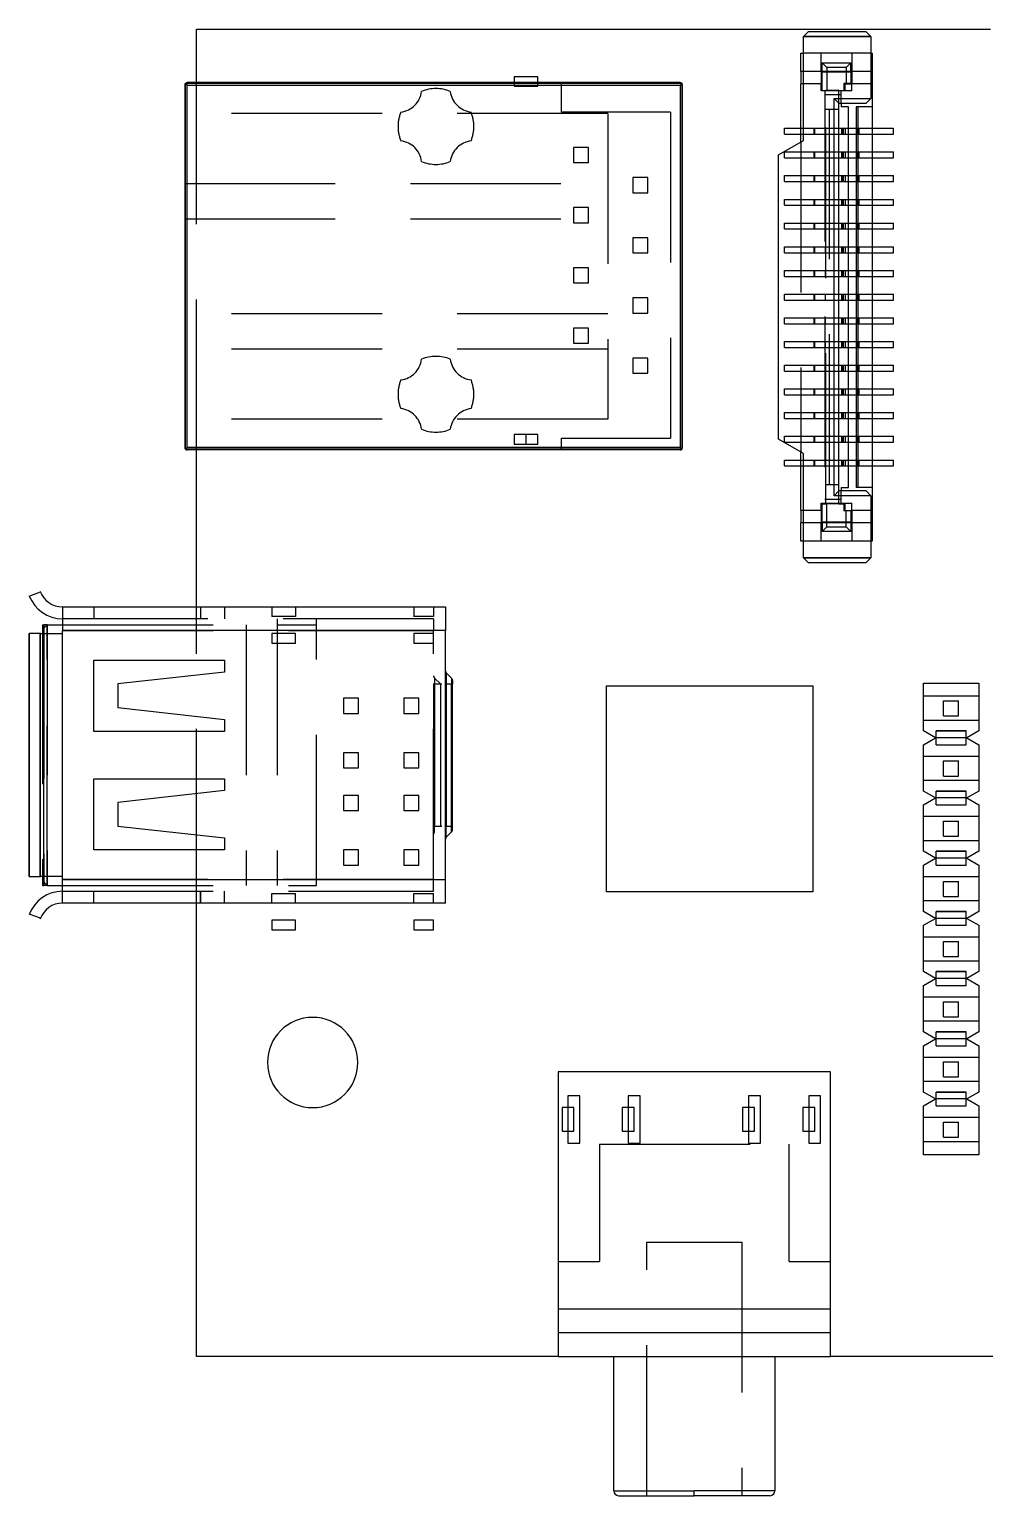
# Model space of a CAD drawing. Header units: millimetres. Extents: x -20.6 to 71.9, y -55 to 9.
# Drawn here: x -20.6 to 19.8, y -53.9 to 8 of the extents above; entities that cross this region are included whole.
import ezdxf

# ---------------------------------------------------------------- set-up
doc = ezdxf.new("R2010")
doc.units = ezdxf.units.MM
doc.linetypes.add('HIDDEN', pattern=[9.525, 6.35, -3.175])
doc.layers.get('0').update_dxf_attribs({"color": 253, "lineweight": 70, "true_color": 0x8faf8f})
doc.layers.add('Hidden', color=218, linetype='Continuous', lineweight=70, true_color=0x480548)

msp = doc.modelspace()

# ---------------------------------------------------------------- linework, layer by layer
at = {"color": 218, "lineweight": -3, "true_color": 0x480548}
for p, q in [((-13.5, 8), (20, 8)), ((-13.5, 5.75), (-13.5, 8)), ((12.1, 7.7), (12.3, 7.9)), ((12.1, 3.306), (12.1, 7.7)), ((14.95, 7.7), (12.1, 7.7)), ((14.75, 7.9), (12.3, 7.9)), ((14.75, 7.9), (14.95, 7.7)), ((14.95, 7.7), (14.95, 5.08)), ((12, 7), (12.1, 7)), ((12, 6.22), (12, 7)), ((14.95, 7), (15, 7)), ((15, 7), (15, 6.22)), ((12.1, 6.22), (12, 6.22)), ((12, 6.22), (12, 5.7)), ((15, 6.22), (14.95, 6.22)), ((15, 6.22), (15, 5.7)), ((-14, 5.65), (-14, -9.65)), ((-13.971, 5.721), (6.971, 5.721)), ((-13.971, 5.721), (-13.9, 5.65)), ((-13.971, -9.721), (-13.971, 5.721)), ((6.9, 5.75), (-13.9, 5.75)), ((-13.9, 5.65), (6.9, 5.65)), ((-13.9, -9.65), (-13.9, 5.65)), ((6.971, 5.721), (6.9, 5.65)), ((6.9, 5.65), (6.9, -9.65)), ((6.971, 5.721), (6.971, -9.721)), ((7, -9.65), (7, 5.65)), ((12.1, 5.7), (12, 5.7)), ((12, 3.248), (12, 5.7)), ((15, 5.7), (14.95, 5.7)), ((15, 5.7), (15, 4.73)), ((13.4, -11.68), (13.4, 5.08)), ((13.4, 5.08), (14.95, 5.08)), ((13.6, 4.88), (13.4, 5.08)), ((14.95, 5.08), (14.75, 4.88)), ((13.6, -11.48), (13.6, 4.88)), ((13.6, 4.88), (14.75, 4.88)), ((13.7, 4.88), (13.7, 4.73)), ((14, 4.73), (13.7, 4.73)), ((14, -11.33), (14, 4.73)), ((14.325, 4.73), (14.325, -11.33)), ((14.4, 4.73), (14.325, 4.73)), ((14.4, 4.73), (14.4, -11.33)), ((15, 4.73), (14.4, 4.73)), ((15, 4.73), (15, -11.33)), ((11.3, 3.825), (12, 3.825)), ((11.3, 3.575), (11.3, 3.825)), ((13.71, 3.825), (13.754, 3.825)), ((13.71, 3.825), (13.71, 3.575)), ((13.754, 3.825), (14, 3.825)), ((13.754, 3.575), (13.754, 3.825)), ((15, 3.825), (15.9, 3.825)), ((15.9, 3.575), (15.9, 3.825)), ((11.05, 2.7), (12.1, 3.306)), ((11.3, 3.575), (12, 3.575)), ((13.71, 3.575), (13.754, 3.575)), ((13.754, 3.575), (14, 3.575)), ((15, 3.575), (15.9, 3.575)), ((11.05, -9.3), (11.05, 2.7)), ((13.71, 2.825), (13.754, 2.825)), ((13.71, 2.825), (13.71, 2.575)), ((13.71, 2.575), (13.754, 2.575)), ((13.754, 2.825), (14, 2.825)), ((13.754, 2.575), (13.754, 2.825)), ((13.754, 2.575), (14, 2.575)), ((15, 2.825), (15.9, 2.825)), ((15, 2.575), (15.9, 2.575)), ((15.9, 2.575), (15.9, 2.825)), ((13.71, 1.825), (13.754, 1.825)), ((13.71, 1.825), (13.71, 1.575)), ((13.71, 1.575), (13.754, 1.575)), ((13.754, 1.825), (14, 1.825)), ((13.754, 1.575), (13.754, 1.825)), ((13.754, 1.575), (14, 1.575)), ((15, 1.825), (15.9, 1.825)), ((15, 1.575), (15.9, 1.575)), ((15.9, 1.575), (15.9, 1.825)), ((13.71, 0.825), (13.754, 0.825)), ((13.71, 0.825), (13.71, 0.575)), ((13.754, 0.825), (14, 0.825)), ((13.754, 0.575), (13.754, 0.825)), ((15, 0.825), (15.9, 0.825)), ((15.9, 0.575), (15.9, 0.825)), ((13.71, 0.575), (13.754, 0.575)), ((13.754, 0.575), (14, 0.575)), ((15, 0.575), (15.9, 0.575)), ((13.71, -0.175), (13.754, -0.175)), ((13.71, -0.175), (13.71, -0.425)), ((13.71, -0.425), (13.754, -0.425)), ((13.754, -0.175), (14, -0.175)), ((13.754, -0.425), (13.754, -0.175)), ((13.754, -0.425), (14, -0.425)), ((15, -0.175), (15.9, -0.175)), ((15, -0.425), (15.9, -0.425)), ((15.9, -0.425), (15.9, -0.175)), ((13.71, -1.175), (13.754, -1.175)), ((13.71, -1.175), (13.71, -1.425)), ((13.754, -1.175), (14, -1.175)), ((13.754, -1.425), (13.754, -1.175)), ((15, -1.175), (15.9, -1.175)), ((15.9, -1.425), (15.9, -1.175)), ((13.71, -1.425), (13.754, -1.425)), ((13.754, -1.425), (14, -1.425)), ((15, -1.425), (15.9, -1.425)), ((13.71, -2.175), (13.754, -2.175)), ((13.71, -2.175), (13.71, -2.425)), ((13.71, -2.425), (13.754, -2.425)), ((13.754, -2.175), (14, -2.175)), ((13.754, -2.425), (13.754, -2.175)), ((13.754, -2.425), (14, -2.425)), ((15, -2.175), (15.9, -2.175)), ((15, -2.425), (15.9, -2.425)), ((15.9, -2.425), (15.9, -2.175)), ((13.71, -3.175), (13.754, -3.175)), ((13.71, -3.175), (13.71, -3.425)), ((13.71, -3.425), (13.754, -3.425)), ((13.754, -3.175), (14, -3.175)), ((13.754, -3.425), (13.754, -3.175)), ((13.754, -3.425), (14, -3.425)), ((15, -3.175), (15.9, -3.175)), ((15, -3.425), (15.9, -3.425)), ((15.9, -3.425), (15.9, -3.175)), ((13.71, -4.175), (13.754, -4.175)), ((13.71, -4.175), (13.71, -4.425)), ((13.754, -4.175), (14, -4.175)), ((13.754, -4.425), (13.754, -4.175)), ((15, -4.175), (15.9, -4.175)), ((15.9, -4.425), (15.9, -4.175)), ((13.71, -4.425), (13.754, -4.425)), ((13.754, -4.425), (14, -4.425)), ((15, -4.425), (15.9, -4.425)), ((13.71, -5.175), (13.754, -5.175)), ((13.71, -5.175), (13.71, -5.425)), ((13.71, -5.425), (13.754, -5.425)), ((13.754, -5.175), (14, -5.175)), ((13.754, -5.425), (13.754, -5.175)), ((13.754, -5.425), (14, -5.425)), ((15, -5.175), (15.9, -5.175)), ((15, -5.425), (15.9, -5.425)), ((15.9, -5.425), (15.9, -5.175)), ((13.71, -6.175), (13.754, -6.175)), ((13.71, -6.175), (13.71, -6.425)), ((13.754, -6.175), (14, -6.175)), ((13.754, -6.425), (13.754, -6.175)), ((15, -6.175), (15.9, -6.175)), ((15.9, -6.425), (15.9, -6.175)), ((13.71, -6.425), (13.754, -6.425)), ((13.754, -6.425), (14, -6.425)), ((15, -6.425), (15.9, -6.425)), ((13.71, -7.175), (13.754, -7.175)), ((13.71, -7.175), (13.71, -7.425)), ((13.71, -7.425), (13.754, -7.425)), ((13.754, -7.175), (14, -7.175)), ((13.754, -7.425), (13.754, -7.175)), ((13.754, -7.425), (14, -7.425)), ((15, -7.175), (15.9, -7.175)), ((15, -7.425), (15.9, -7.425)), ((15.9, -7.425), (15.9, -7.175)), ((13.71, -8.175), (13.754, -8.175)), ((13.71, -8.175), (13.71, -8.425)), ((13.71, -8.425), (13.754, -8.425)), ((13.754, -8.175), (14, -8.175)), ((13.754, -8.425), (13.754, -8.175)), ((13.754, -8.425), (14, -8.425)), ((15, -8.175), (15.9, -8.175)), ((15, -8.425), (15.9, -8.425)), ((15.9, -8.425), (15.9, -8.175)), ((13.71, -9.175), (13.754, -9.175)), ((13.71, -9.175), (13.71, -9.425)), ((13.754, -9.175), (14, -9.175)), ((13.754, -9.425), (13.754, -9.175)), ((15, -9.175), (15.9, -9.175)), ((15.9, -9.425), (15.9, -9.175)), ((-13.9, -9.65), (-13.971, -9.721)), ((6.971, -9.721), (-13.971, -9.721)), ((6.9, -9.65), (-13.9, -9.65)), ((6.9, -9.75), (-13.9, -9.75)), ((-13.5, -16.375), (-13.5, -9.75)), ((6.9, -9.65), (6.971, -9.721)), ((12.1, -9.906), (11.05, -9.3)), ((12, -12.3), (12, -9.848)), ((13.71, -9.425), (13.754, -9.425)), ((13.754, -9.425), (14, -9.425)), ((15, -9.425), (15.9, -9.425)), ((11.3, -10.175), (12, -10.175)), ((11.3, -10.425), (11.3, -10.175)), ((11.3, -10.425), (12, -10.425)), ((12.1, -14.3), (12.1, -9.906)), ((13.71, -10.175), (13.754, -10.175)), ((13.71, -10.175), (13.71, -10.425)), ((13.71, -10.425), (13.754, -10.425)), ((13.754, -10.175), (14, -10.175)), ((13.754, -10.425), (13.754, -10.175)), ((13.754, -10.425), (14, -10.425)), ((15, -10.175), (15.9, -10.175)), ((15, -10.425), (15.9, -10.425)), ((15.9, -10.425), (15.9, -10.175)), ((13.6, -11.48), (13.4, -11.68)), ((14.95, -11.68), (13.4, -11.68)), ((14.75, -11.48), (13.6, -11.48)), ((13.7, -11.33), (14, -11.33)), ((13.7, -11.33), (13.7, -11.48)), ((14.4, -11.33), (14.325, -11.33)), ((15, -11.33), (14.4, -11.33)), ((14.75, -11.48), (14.95, -11.68)), ((14.95, -11.68), (14.95, -14.3)), ((15, -11.33), (15, -12.3)), ((12.1, -12.3), (12, -12.3)), ((12, -12.3), (12, -12.82)), ((15, -12.3), (14.95, -12.3)), ((15, -12.3), (15, -12.82)), ((12.1, -12.82), (12, -12.82)), ((12, -13.6), (12, -12.82)), ((15, -12.82), (14.95, -12.82)), ((15, -12.82), (15, -13.6)), ((12.1, -13.6), (12, -13.6)), ((15, -13.6), (14.95, -13.6)), ((12.1, -14.3), (14.95, -14.3)), ((12.3, -14.5), (12.1, -14.3)), ((12.3, -14.5), (14.75, -14.5)), ((14.95, -14.3), (14.75, -14.5)), ((-20.554, -15.915), (-20.084, -15.744)), ((-20.084, -15.744), (-20.094, -15.717)), ((-19.15, -16.375), (-3, -16.375)), ((-19.15, -16.375), (-19.15, -17.375)), ((-3, -16.375), (-3, -17.375)), ((-20.003, -17.125), (-19.944, -17.125)), ((-20.003, -17.125), (-20.003, -17.325)), ((-20.003, -17.325), (-19.803, -17.125)), ((-20.003, -17.325), (-20.003, -17.5)), ((-19.944, -17.125), (-19.944, -17.266)), ((-19.803, -17.125), (-19.944, -17.125)), ((-19.803, -17.125), (-19.15, -17.125)), ((-19.803, -17.5), (-19.803, -17.125)), ((-20.554, -27.75), (-20.554, -17.5)), ((-20.094, -17.5), (-20.554, -17.5)), ((-20.554, -17.5), (-20.554, -27.75)), ((-20.094, -17.5), (-19.152, -17.5)), ((-20.094, -27.75), (-20.094, -17.5)), ((-20.084, -27.75), (-20.084, -17.5)), ((-19.155, -27.75), (-19.155, -17.5)), ((-3, -17.375), (-19.15, -17.375)), ((-19.15, -17.5), (-19.15, -17.375)), ((-3, -27.875), (-3, -17.375)), ((-17.827, -18.625), (-12.327, -18.625)), ((-17.827, -21.625), (-17.827, -18.625)), ((-12.327, -19.125), (-16.827, -19.625)), ((-12.327, -18.625), (-12.327, -19.125)), ((-2.963, -19.161), (-2.963, -19.625)), ((-2.737, -19.388), (-2.963, -19.161)), ((-16.827, -19.625), (-16.827, -20.625)), ((-3, -19.625), (-2.99, -19.625)), ((-2.963, -19.625), (-2.99, -19.625)), ((-2.99, -25.625), (-2.99, -19.625)), ((-2.963, -25.625), (-2.963, -19.625)), ((-2.963, -19.625), (-2.737, -19.625)), ((-2.737, -19.388), (-2.737, -19.625)), ((-2.737, -19.625), (-2.737, -25.625)), ((-2.71, -19.625), (-2.737, -19.625)), ((-2.7, -19.625), (-2.71, -19.625)), ((-2.71, -25.625), (-2.71, -19.625)), ((-2.7, -19.477), (-2.7, -19.625)), ((-2.7, -25.625), (-2.7, -19.625)), ((3.8, -28.4), (3.8, -19.7)), ((3.8, -19.7), (12.5, -19.7)), ((12.5, -19.7), (12.5, -28.4)), ((17.163, -19.586), (19.5, -19.586)), ((17.163, -21.605), (17.163, -19.586)), ((19.5, -19.586), (19.5, -21.605)), ((18.014, -20.336), (18.649, -20.336)), ((18.014, -20.971), (18.014, -20.336)), ((18.649, -20.971), (18.649, -20.336)), ((-16.827, -20.625), (-12.327, -21.125)), ((18.014, -20.971), (18.649, -20.971)), ((-12.327, -21.625), (-17.827, -21.625)), ((-12.327, -21.125), (-12.327, -21.625)), ((17.671, -21.898), (17.163, -21.605)), ((17.697, -22.191), (17.697, -21.605)), ((17.697, -21.605), (18.967, -21.605)), ((18.967, -22.191), (18.967, -21.605)), ((19.5, -21.605), (18.992, -21.898)), ((17.163, -22.191), (17.671, -21.898)), ((17.163, -24.145), (17.163, -22.191)), ((18.967, -21.898), (17.697, -21.898)), ((17.697, -22.191), (18.967, -22.191)), ((18.992, -21.898), (19.5, -22.191)), ((19.5, -22.191), (19.5, -24.145)), ((18.014, -22.876), (18.649, -22.876)), ((18.014, -23.511), (18.014, -22.876)), ((18.649, -23.511), (18.649, -22.876)), ((18.014, -23.511), (18.649, -23.511)), ((-17.827, -26.625), (-17.827, -23.625)), ((-17.827, -23.625), (-12.327, -23.625)), ((-12.327, -24.125), (-16.827, -24.625)), ((-12.327, -23.625), (-12.327, -24.125)), ((-16.827, -24.625), (-16.827, -25.625)), ((17.671, -24.438), (17.163, -24.145)), ((17.163, -24.731), (17.671, -24.438)), ((17.163, -26.685), (17.163, -24.731)), ((17.697, -24.731), (17.697, -24.145)), ((17.697, -24.145), (18.967, -24.145)), ((18.967, -24.438), (17.697, -24.438)), ((17.697, -24.731), (18.967, -24.731)), ((18.967, -24.731), (18.967, -24.145)), ((19.5, -24.145), (18.992, -24.438)), ((18.992, -24.438), (19.5, -24.731)), ((19.5, -24.731), (19.5, -26.685)), ((-16.827, -25.625), (-12.327, -26.125)), ((-3, -25.625), (-2.99, -25.625)), ((-2.99, -25.625), (-2.963, -25.625)), ((-2.963, -25.625), (-2.737, -25.625)), ((-2.963, -26.088), (-2.963, -25.625)), ((-2.963, -26.088), (-2.737, -25.861)), ((-2.737, -25.861), (-2.737, -25.625)), ((-2.737, -25.625), (-2.71, -25.625)), ((-2.7, -25.625), (-2.71, -25.625)), ((-2.7, -25.773), (-2.7, -25.625)), ((18.014, -25.416), (18.649, -25.416)), ((18.014, -26.051), (18.014, -25.416)), ((18.649, -26.051), (18.649, -25.416)), ((-12.327, -26.125), (-12.327, -26.625)), ((18.014, -26.051), (18.649, -26.051)), ((-12.327, -26.625), (-17.827, -26.625)), ((17.671, -26.978), (17.163, -26.685)), ((17.163, -27.271), (17.671, -26.978)), ((17.697, -27.271), (17.697, -26.685)), ((17.697, -26.685), (18.967, -26.685)), ((18.967, -26.978), (17.697, -26.978)), ((18.967, -27.271), (18.967, -26.685)), ((19.5, -26.685), (18.992, -26.978)), ((18.992, -26.978), (19.5, -27.271)), ((-20.554, -27.75), (-20.084, -27.75)), ((-19.152, -27.75), (-20.094, -27.75)), ((-20.003, -27.75), (-20.003, -27.925)), ((-19.803, -28.125), (-19.803, -27.75)), ((-19.15, -27.875), (-19.15, -27.75)), ((17.163, -29.225), (17.163, -27.271)), ((17.697, -27.271), (18.967, -27.271)), ((19.5, -27.271), (19.5, -29.225)), ((-20.003, -27.925), (-20.003, -28.125)), ((-19.803, -28.125), (-20.003, -27.925)), ((-20.003, -28.125), (-19.944, -28.125)), ((-19.944, -27.983), (-19.944, -28.125)), ((-19.803, -28.125), (-19.944, -28.125)), ((-19.803, -28.125), (-19.15, -28.125)), ((-19.15, -28.875), (-19.15, -27.875)), ((-19.15, -27.875), (-3, -27.875)), ((-3, -28.875), (-3, -27.875)), ((12.5, -28.4), (3.8, -28.4)), ((18.014, -28.591), (18.014, -27.956)), ((18.014, -27.956), (18.649, -27.956)), ((18.649, -28.591), (18.649, -27.956)), ((-3, -28.875), (-19.15, -28.875)), ((-13.5, -48), (-13.5, -28.875)), ((18.014, -28.591), (18.649, -28.591)), ((-20.084, -29.505), (-20.554, -29.334)), ((-20.094, -29.533), (-20.084, -29.505)), ((17.671, -29.518), (17.163, -29.225)), ((17.163, -29.811), (17.671, -29.518)), ((17.697, -29.811), (17.697, -29.225)), ((17.697, -29.225), (18.967, -29.225)), ((18.967, -29.518), (17.697, -29.518)), ((18.967, -29.811), (18.967, -29.225)), ((19.5, -29.225), (18.992, -29.518)), ((18.992, -29.518), (19.5, -29.811)), ((17.163, -31.765), (17.163, -29.811)), ((17.697, -29.811), (18.967, -29.811)), ((19.5, -29.811), (19.5, -31.765)), ((18.014, -31.131), (18.014, -30.496)), ((18.014, -30.496), (18.649, -30.496)), ((18.649, -31.131), (18.649, -30.496)), ((18.014, -31.131), (18.649, -31.131)), ((17.671, -32.058), (17.163, -31.765)), ((17.163, -32.351), (17.671, -32.058)), ((17.697, -32.351), (17.697, -31.765)), ((17.697, -31.765), (18.967, -31.765)), ((18.967, -32.058), (17.697, -32.058)), ((18.967, -32.351), (18.967, -31.765)), ((19.5, -31.765), (18.992, -32.058)), ((18.992, -32.058), (19.5, -32.351)), ((17.163, -34.305), (17.163, -32.351)), ((17.697, -32.351), (18.967, -32.351)), ((19.5, -32.351), (19.5, -34.305)), ((18.014, -33.671), (18.014, -33.036)), ((18.014, -33.036), (18.649, -33.036)), ((18.649, -33.671), (18.649, -33.036)), ((18.014, -33.671), (18.649, -33.671)), ((17.671, -34.598), (17.163, -34.305)), ((17.163, -34.891), (17.671, -34.598)), ((17.697, -34.891), (17.697, -34.305)), ((17.697, -34.305), (18.967, -34.305)), ((18.967, -34.598), (17.697, -34.598)), ((18.967, -34.891), (18.967, -34.305)), ((19.5, -34.305), (18.992, -34.598)), ((18.992, -34.598), (19.5, -34.891)), ((17.163, -36.845), (17.163, -34.891)), ((17.697, -34.891), (18.967, -34.891)), ((19.5, -34.891), (19.5, -36.845)), ((18.014, -36.211), (18.014, -35.576)), ((18.014, -35.576), (18.649, -35.576)), ((18.649, -36.211), (18.649, -35.576)), ((13.25, -36), (1.75, -36)), ((1.75, -36), (1.75, -46)), ((13.25, -46), (13.25, -36)), ((18.014, -36.211), (18.649, -36.211)), ((17.671, -37.138), (17.163, -36.845)), ((17.697, -37.431), (17.697, -36.845)), ((17.697, -36.845), (18.967, -36.845)), ((18.967, -37.431), (18.967, -36.845)), ((19.5, -36.845), (18.992, -37.138)), ((17.163, -37.431), (17.671, -37.138)), ((17.163, -39.5), (17.163, -37.431)), ((18.967, -37.138), (17.697, -37.138)), ((17.697, -37.431), (18.967, -37.431)), ((18.992, -37.138), (19.5, -37.431)), ((19.5, -37.431), (19.5, -39.5)), ((18.014, -38.751), (18.014, -38.116)), ((18.014, -38.116), (18.649, -38.116)), ((18.649, -38.751), (18.649, -38.116)), ((18.014, -38.751), (18.649, -38.751)), ((19.5, -39.5), (17.163, -39.5)), ((1.75, -46), (1.75, -47)), ((1.75, -46), (13.25, -46)), ((13.25, -47), (13.25, -46)), ((1.75, -47), (13.25, -47)), ((1.75, -47), (1.75, -48)), ((13.25, -48), (13.25, -47)), ((1.75, -48), (-13.5, -48)), ((1.75, -48), (7.5, -48)), ((4.1, -53.67), (4.1, -48)), ((7.5, -48), (13.25, -48)), ((10.9, -48), (10.9, -53.67)), ((22, -48), (13.25, -48)), ((4.1, -53.67), (7.5, -53.67)), ((10.9, -53.67), (7.5, -53.67)), ((7.5, -53.88), (7.5, -53.67)), ((4.31, -53.88), (7.5, -53.88)), ((10.69, -53.88), (7.5, -53.88))]:
    msp.add_line(p, q, dxfattribs=at)
for centre, radius, start, end in [((-13.9, 5.65), 0.1, 135, 180), ((-13.9, 5.65), 0.1, 90, 135), ((6.9, 5.65), 0.1, 45, 90), ((6.9, 5.65), 0.1, 0, 45), ((-13.9, -9.65), 0.1, 180, 225), ((-13.9, -9.65), 0.1, 225, 270), ((6.9, -9.65), 0.1, 270, 315), ((6.9, -9.65), 0.1, 315, 0), ((-19.155, -15.375), 1.5, 201.12338, 270.0877), ((-19.155, -15.375), 1, 200, 270.13155), ((-2.875, -19.073), 0.125, 180.89965, 224.09987), ((-2.825, -19.477), 0.125, 0.90024, 44.10025), ((-2.825, -25.773), 0.125, 315.90024, 359.09959), ((-2.875, -26.177), 0.125, 135.90025, 179.09966), ((-2.875, -26.177), 0.125, 179.09027, 179.09966), ((-19.155, -29.875), 1.5, 89.9123, 158.87662), ((-19.155, -29.875), 1, 89.86845, 160), ((-8.6, -35.6), 1.905, 0, 180), ((-8.6, -35.6), 1.905, 180, 0), ((4.31, -53.67), 0.21, 181.80041, 268.19999), ((10.69, -53.67), 0.21, 271.80004, 358.19959)]:
    msp.add_arc(centre, radius, start, end, dxfattribs=at)
at = {"layer": 'Hidden', "linetype": 'HIDDEN', "lineweight": -3}
for p, q in [((12.1, 7.7), (14.95, 7.7)), ((14.95, 7), (12.1, 7)), ((12.85, 6.22), (12.85, 7)), ((14.15, 7), (14.15, 6.22)), ((14.95, 6.22), (12.1, 6.22)), ((12.85, 6.22), (12.85, 5.7)), ((12.89, 6.59), (13.09, 6.39)), ((12.89, 6.2), (12.89, 6.59)), ((12.89, 6.59), (14.11, 6.59)), ((12.89, 6.2), (14.11, 6.2)), ((12.89, 5.42), (12.89, 6.2)), ((13.09, 6.39), (13.09, 5.42)), ((13.91, 6.39), (13.09, 6.39)), ((14.11, 6.59), (13.91, 6.39)), ((13.91, 6.39), (13.91, 5.72)), ((14.11, 6.2), (14.11, 6.59)), ((14.11, 6.2), (14.11, 5.72)), ((14.15, 6.22), (14.15, 5.7)), ((-13.5, -9.75), (-13.5, 5.75)), ((0.9, 6), (-0.1, 6)), ((-0.1, 6), (-0.1, 5.6)), ((-0.1, 5.6), (0.9, 5.6)), ((0.9, 5.6), (0.9, 6)), ((1.9, 4.51), (1.9, 5.75)), ((12.85, 5.7), (12.1, 5.7)), ((12.85, 5.4), (12.85, 5.7)), ((13.81, 5.72), (13.81, 5.42)), ((14.11, 5.72), (13.81, 5.72)), ((13.85, 5.7), (14.15, 5.7)), ((13.85, 5.7), (13.85, 5.4)), ((14.95, 5.7), (14.15, 5.7)), ((14.15, 5.4), (14.15, 5.7)), ((13, 5.4), (12.85, 5.4)), ((12.89, 5.42), (13.05, 5.42)), ((13, 5.4), (13, -12)), ((13.7, 5.4), (13, 5.4)), ((13.7, 5.23), (13, 5.23)), ((13.05, -12.02), (13.05, 5.42)), ((13.6, 5.42), (13.05, 5.42)), ((13.6, 4.88), (13.6, 5.42)), ((13.6, 5.42), (13.81, 5.42)), ((14.15, 5.4), (13.7, 5.4)), ((13.7, 4.88), (13.7, 5.4)), ((3.85, 4.45), (-14, 4.45)), ((6.5, 4.51), (1.9, 4.51)), ((3.85, 4.45), (3.85, -8.45)), ((6.5, 4.51), (6.5, -9.25)), ((13.6, 4.62), (13.05, 4.62)), ((13.2, -11.22), (13.2, 4.62)), ((12, 3.825), (13, 3.825)), ((12.55, 3.575), (12.55, 3.825)), ((12.582, 3.575), (12.582, 3.825)), ((13, 3.825), (13.03, 3.825)), ((13.03, 3.825), (13.71, 3.825)), ((13.03, 3.575), (13.03, 3.825)), ((13.79, 3.575), (13.79, 3.825)), ((13.884, 3.575), (13.884, 3.825)), ((14, 3.825), (15, 3.825)), ((14.392, 3.575), (14.392, 3.825)), ((14.45, 3.575), (14.45, 3.825)), ((12, 3.575), (13, 3.575)), ((12, 3.248), (12, -9.848)), ((13, 3.575), (13.03, 3.575)), ((13.03, 3.575), (13.71, 3.575)), ((14, 3.575), (15, 3.575)), ((2.4, 3.015), (2.4, 2.375)), ((3.04, 3.015), (2.4, 3.015)), ((3.04, 2.375), (3.04, 3.015)), ((11.3, 2.825), (12, 2.825)), ((11.3, 2.575), (11.3, 2.825)), ((11.3, 2.575), (12, 2.575)), ((12, 2.825), (13, 2.825)), ((12, 2.575), (13, 2.575)), ((12.55, 2.575), (12.55, 2.825)), ((12.582, 2.575), (12.582, 2.825)), ((13, 2.825), (13.03, 2.825)), ((13, 2.575), (13.03, 2.575)), ((13.03, 2.825), (13.71, 2.825)), ((13.03, 2.575), (13.03, 2.825)), ((13.03, 2.575), (13.71, 2.575)), ((13.79, 2.575), (13.79, 2.825)), ((13.884, 2.575), (13.884, 2.825)), ((14, 2.825), (15, 2.825)), ((14, 2.575), (15, 2.575)), ((14.392, 2.575), (14.392, 2.825)), ((14.45, 2.575), (14.45, 2.825)), ((2.4, 2.375), (3.04, 2.375)), ((-14, 1.5), (3.85, 1.5)), ((4.9, 1.745), (4.9, 1.105)), ((5.54, 1.745), (4.9, 1.745)), ((5.54, 1.105), (5.54, 1.745)), ((11.3, 1.825), (12, 1.825)), ((11.3, 1.575), (11.3, 1.825)), ((11.3, 1.575), (12, 1.575)), ((12, 1.825), (13, 1.825)), ((12, 1.575), (13, 1.575)), ((12.55, 1.575), (12.55, 1.825)), ((12.582, 1.575), (12.582, 1.825)), ((13, 1.825), (13.03, 1.825)), ((13, 1.575), (13.03, 1.575)), ((13.03, 1.825), (13.71, 1.825)), ((13.03, 1.575), (13.03, 1.825)), ((13.03, 1.575), (13.71, 1.575)), ((13.79, 1.575), (13.79, 1.825)), ((13.884, 1.575), (13.884, 1.825)), ((14, 1.825), (15, 1.825)), ((14, 1.575), (15, 1.575)), ((14.392, 1.575), (14.392, 1.825)), ((14.45, 1.575), (14.45, 1.825)), ((4.9, 1.105), (5.54, 1.105)), ((11.3, 0.825), (12, 0.825)), ((11.3, 0.575), (11.3, 0.825)), ((12, 0.825), (13, 0.825)), ((12.55, 0.575), (12.55, 0.825)), ((12.582, 0.575), (12.582, 0.825)), ((13, 0.825), (13.03, 0.825)), ((13.03, 0.825), (13.71, 0.825)), ((13.03, 0.575), (13.03, 0.825)), ((13.79, 0.575), (13.79, 0.825)), ((13.884, 0.575), (13.884, 0.825)), ((14, 0.825), (15, 0.825)), ((14.392, 0.575), (14.392, 0.825)), ((14.45, 0.575), (14.45, 0.825)), ((-14, 0), (3.85, 0)), ((3.04, 0.475), (2.4, 0.475)), ((2.4, 0.475), (2.4, -0.165)), ((3.04, -0.165), (3.04, 0.475)), ((11.3, 0.575), (12, 0.575)), ((12, 0.575), (13, 0.575)), ((13, 0.575), (13.03, 0.575)), ((13.03, 0.575), (13.71, 0.575)), ((14, 0.575), (15, 0.575)), ((2.4, -0.165), (3.04, -0.165)), ((11.3, -0.175), (12, -0.175)), ((11.3, -0.425), (11.3, -0.175)), ((11.3, -0.425), (12, -0.425)), ((12, -0.175), (13, -0.175)), ((12, -0.425), (13, -0.425)), ((12.55, -0.425), (12.55, -0.175)), ((12.582, -0.425), (12.582, -0.175)), ((13, -0.175), (13.03, -0.175)), ((13, -0.425), (13.03, -0.425)), ((13.03, -0.175), (13.71, -0.175)), ((13.03, -0.425), (13.03, -0.175)), ((13.03, -0.425), (13.71, -0.425)), ((13.79, -0.425), (13.79, -0.175)), ((13.884, -0.425), (13.884, -0.175)), ((14, -0.175), (15, -0.175)), ((14, -0.425), (15, -0.425)), ((14.392, -0.425), (14.392, -0.175)), ((14.45, -0.425), (14.45, -0.175)), ((4.9, -0.795), (4.9, -1.435)), ((5.54, -0.795), (4.9, -0.795)), ((5.54, -1.435), (5.54, -0.795)), ((11.3, -1.175), (12, -1.175)), ((11.3, -1.425), (11.3, -1.175)), ((12, -1.175), (13, -1.175)), ((12.55, -1.425), (12.55, -1.175)), ((12.582, -1.425), (12.582, -1.175)), ((13, -1.175), (13.03, -1.175)), ((13.03, -1.175), (13.71, -1.175)), ((13.03, -1.425), (13.03, -1.175)), ((13.79, -1.425), (13.79, -1.175)), ((13.884, -1.425), (13.884, -1.175)), ((14, -1.175), (15, -1.175)), ((14.392, -1.425), (14.392, -1.175)), ((14.45, -1.425), (14.45, -1.175)), ((4.9, -1.435), (5.54, -1.435)), ((11.3, -1.425), (12, -1.425)), ((12, -1.425), (13, -1.425)), ((13, -1.425), (13.03, -1.425)), ((13.03, -1.425), (13.71, -1.425)), ((14, -1.425), (15, -1.425)), ((3.04, -2.065), (2.4, -2.065)), ((2.4, -2.065), (2.4, -2.705)), ((3.04, -2.705), (3.04, -2.065)), ((11.3, -2.175), (12, -2.175)), ((11.3, -2.425), (11.3, -2.175)), ((11.3, -2.425), (12, -2.425)), ((12, -2.175), (13, -2.175)), ((12, -2.425), (13, -2.425)), ((12.55, -2.425), (12.55, -2.175)), ((12.582, -2.425), (12.582, -2.175)), ((13, -2.175), (13.03, -2.175)), ((13, -2.425), (13.03, -2.425)), ((13.03, -2.175), (13.71, -2.175)), ((13.03, -2.425), (13.03, -2.175)), ((13.03, -2.425), (13.71, -2.425)), ((13.79, -2.425), (13.79, -2.175)), ((13.884, -2.425), (13.884, -2.175)), ((14, -2.175), (15, -2.175)), ((14, -2.425), (15, -2.425)), ((14.392, -2.425), (14.392, -2.175)), ((14.45, -2.425), (14.45, -2.175)), ((2.4, -2.705), (3.04, -2.705)), ((4.9, -3.335), (4.9, -3.975)), ((5.54, -3.335), (4.9, -3.335)), ((5.54, -3.975), (5.54, -3.335)), ((11.3, -3.175), (12, -3.175)), ((11.3, -3.425), (11.3, -3.175)), ((11.3, -3.425), (12, -3.425)), ((12, -3.175), (13, -3.175)), ((12, -3.425), (13, -3.425)), ((12.55, -3.425), (12.55, -3.175)), ((12.582, -3.425), (12.582, -3.175)), ((13, -3.175), (13.03, -3.175)), ((13, -3.425), (13.03, -3.425)), ((13.03, -3.175), (13.71, -3.175)), ((13.03, -3.425), (13.03, -3.175)), ((13.03, -3.425), (13.71, -3.425)), ((13.79, -3.425), (13.79, -3.175)), ((13.884, -3.425), (13.884, -3.175)), ((14, -3.175), (15, -3.175)), ((14, -3.425), (15, -3.425)), ((14.392, -3.425), (14.392, -3.175)), ((14.45, -3.425), (14.45, -3.175)), ((3.85, -4), (-14, -4)), ((4.9, -3.975), (5.54, -3.975)), ((11.3, -4.175), (12, -4.175)), ((11.3, -4.425), (11.3, -4.175)), ((12, -4.175), (13, -4.175)), ((12.55, -4.425), (12.55, -4.175)), ((12.582, -4.425), (12.582, -4.175)), ((13, -4.175), (13.03, -4.175)), ((13.03, -4.175), (13.71, -4.175)), ((13.03, -4.425), (13.03, -4.175)), ((13.79, -4.425), (13.79, -4.175)), ((13.884, -4.425), (13.884, -4.175)), ((14, -4.175), (15, -4.175)), ((14.392, -4.425), (14.392, -4.175)), ((14.45, -4.425), (14.45, -4.175)), ((2.4, -4.605), (2.4, -5.245)), ((3.04, -4.605), (2.4, -4.605)), ((3.04, -5.245), (3.04, -4.605)), ((11.3, -4.425), (12, -4.425)), ((12, -4.425), (13, -4.425)), ((13, -4.425), (13.03, -4.425)), ((13.03, -4.425), (13.71, -4.425)), ((14, -4.425), (15, -4.425)), ((3.85, -5.5), (-14, -5.5)), ((2.4, -5.245), (3.04, -5.245)), ((11.3, -5.175), (12, -5.175)), ((11.3, -5.425), (11.3, -5.175)), ((11.3, -5.425), (12, -5.425)), ((12, -5.175), (13, -5.175)), ((12, -5.425), (13, -5.425)), ((12.55, -5.425), (12.55, -5.175)), ((12.582, -5.425), (12.582, -5.175)), ((13, -5.175), (13.03, -5.175)), ((13, -5.425), (13.03, -5.425)), ((13.03, -5.175), (13.71, -5.175)), ((13.03, -5.425), (13.03, -5.175)), ((13.03, -5.425), (13.71, -5.425)), ((13.79, -5.425), (13.79, -5.175)), ((13.884, -5.425), (13.884, -5.175)), ((14, -5.175), (15, -5.175)), ((14, -5.425), (15, -5.425)), ((14.392, -5.425), (14.392, -5.175)), ((14.45, -5.425), (14.45, -5.175)), ((4.9, -5.875), (4.9, -6.515)), ((5.54, -5.875), (4.9, -5.875)), ((5.54, -6.515), (5.54, -5.875)), ((11.3, -6.175), (12, -6.175)), ((11.3, -6.425), (11.3, -6.175)), ((12, -6.175), (13, -6.175)), ((12.55, -6.425), (12.55, -6.175)), ((12.582, -6.425), (12.582, -6.175)), ((13, -6.175), (13.03, -6.175)), ((13.03, -6.175), (13.71, -6.175)), ((13.03, -6.425), (13.03, -6.175)), ((13.79, -6.425), (13.79, -6.175)), ((13.884, -6.425), (13.884, -6.175)), ((14, -6.175), (15, -6.175)), ((14.392, -6.425), (14.392, -6.175)), ((14.45, -6.425), (14.45, -6.175)), ((4.9, -6.515), (5.54, -6.515)), ((11.3, -6.425), (12, -6.425)), ((12, -6.425), (13, -6.425)), ((13, -6.425), (13.03, -6.425)), ((13.03, -6.425), (13.71, -6.425)), ((14, -6.425), (15, -6.425)), ((11.3, -7.175), (12, -7.175)), ((11.3, -7.425), (11.3, -7.175)), ((11.3, -7.425), (12, -7.425)), ((12, -7.175), (13, -7.175)), ((12, -7.425), (13, -7.425)), ((12.55, -7.425), (12.55, -7.175)), ((12.582, -7.425), (12.582, -7.175)), ((13, -7.175), (13.03, -7.175)), ((13, -7.425), (13.03, -7.425)), ((13.03, -7.175), (13.71, -7.175)), ((13.03, -7.425), (13.03, -7.175)), ((13.03, -7.425), (13.71, -7.425)), ((13.79, -7.425), (13.79, -7.175)), ((13.884, -7.425), (13.884, -7.175)), ((14, -7.175), (15, -7.175)), ((14, -7.425), (15, -7.425)), ((14.392, -7.425), (14.392, -7.175)), ((14.45, -7.425), (14.45, -7.175)), ((3.85, -8.45), (-14, -8.45)), ((11.3, -8.175), (12, -8.175)), ((11.3, -8.425), (11.3, -8.175)), ((11.3, -8.425), (12, -8.425)), ((12, -8.175), (13, -8.175)), ((12, -8.425), (13, -8.425)), ((12.55, -8.425), (12.55, -8.175)), ((12.582, -8.425), (12.582, -8.175)), ((13, -8.175), (13.03, -8.175)), ((13, -8.425), (13.03, -8.425)), ((13.03, -8.175), (13.71, -8.175)), ((13.03, -8.425), (13.03, -8.175)), ((13.03, -8.425), (13.71, -8.425)), ((13.79, -8.425), (13.79, -8.175)), ((13.884, -8.425), (13.884, -8.175)), ((14, -8.175), (15, -8.175)), ((14, -8.425), (15, -8.425)), ((14.392, -8.425), (14.392, -8.175)), ((14.45, -8.425), (14.45, -8.175)), ((0.9, -9.1), (-0.1, -9.1)), ((-0.1, -9.1), (-0.1, -9.5)), ((0.4, -9.5), (0.4, -9.1)), ((0.9, -9.5), (0.9, -9.1)), ((1.9, -9.75), (1.9, -9.25)), ((1.9, -9.25), (6.5, -9.25)), ((11.3, -9.175), (12, -9.175)), ((11.3, -9.425), (11.3, -9.175)), ((12, -9.175), (13, -9.175)), ((12.55, -9.425), (12.55, -9.175)), ((12.582, -9.425), (12.582, -9.175)), ((13, -9.175), (13.03, -9.175)), ((13.03, -9.175), (13.71, -9.175)), ((13.03, -9.425), (13.03, -9.175)), ((13.79, -9.425), (13.79, -9.175)), ((13.884, -9.425), (13.884, -9.175)), ((14, -9.175), (15, -9.175)), ((14.392, -9.425), (14.392, -9.175)), ((14.45, -9.425), (14.45, -9.175)), ((-0.1, -9.5), (0.9, -9.5)), ((11.3, -9.425), (12, -9.425)), ((12, -9.425), (13, -9.425)), ((13, -9.425), (13.03, -9.425)), ((13.03, -9.425), (13.71, -9.425)), ((14, -9.425), (15, -9.425)), ((12, -10.175), (13, -10.175)), ((12, -10.425), (13, -10.425)), ((12.55, -10.425), (12.55, -10.175)), ((12.582, -10.425), (12.582, -10.175)), ((13, -10.175), (13.03, -10.175)), ((13, -10.425), (13.03, -10.425)), ((13.03, -10.175), (13.71, -10.175)), ((13.03, -10.425), (13.03, -10.175)), ((13.03, -10.425), (13.71, -10.425)), ((13.79, -10.425), (13.79, -10.175)), ((13.884, -10.425), (13.884, -10.175)), ((14, -10.175), (15, -10.175)), ((14, -10.425), (15, -10.425)), ((14.392, -10.425), (14.392, -10.175)), ((14.45, -10.425), (14.45, -10.175)), ((13.6, -11.22), (13.05, -11.22)), ((13.6, -12.02), (13.6, -11.48)), ((13.7, -12), (13.7, -11.48)), ((12.85, -12.3), (12.1, -12.3)), ((12.85, -12.3), (12.85, -12)), ((12.85, -12), (13, -12)), ((12.85, -12.3), (12.85, -12.82)), ((12.89, -12.02), (13.05, -12.02)), ((12.89, -12.8), (12.89, -12.02)), ((13, -11.83), (13.7, -11.83)), ((13, -12), (13.7, -12)), ((13.6, -12.02), (13.05, -12.02)), ((13.09, -12.99), (13.09, -12.02)), ((13.6, -12.02), (13.81, -12.02)), ((13.7, -12), (14.15, -12)), ((13.81, -12.02), (13.81, -12.32)), ((14.11, -12.32), (13.81, -12.32)), ((13.85, -12), (13.85, -12.3)), ((13.85, -12.3), (14.15, -12.3)), ((13.91, -12.99), (13.91, -12.32)), ((14.11, -12.32), (14.11, -12.8)), ((14.15, -12.3), (14.15, -12)), ((14.95, -12.3), (14.15, -12.3)), ((14.15, -12.3), (14.15, -12.82)), ((14.95, -12.82), (12.1, -12.82)), ((12.85, -13.6), (12.85, -12.82)), ((14.11, -12.8), (12.89, -12.8)), ((12.89, -12.8), (12.89, -13.19)), ((12.89, -13.19), (13.09, -12.99)), ((13.09, -12.99), (13.91, -12.99)), ((14.11, -13.19), (13.91, -12.99)), ((14.11, -12.8), (14.11, -13.19)), ((14.15, -12.82), (14.15, -13.6)), ((14.95, -13.6), (12.1, -13.6)), ((14.11, -13.19), (12.89, -13.19)), ((14.95, -14.3), (12.1, -14.3)), ((-17.827, -16.375), (-17.827, -16.875)), ((-13.5, -17.375), (-13.5, -16.375)), ((-13.33, -16.375), (-13.33, -16.875)), ((-13.33, -16.375), (-13.327, -16.375)), ((-13.33, -16.375), (-13.327, -16.375)), ((-13.33, -16.375), (-13.33, -16.875)), ((-13.327, -16.375), (-13.327, -16.875)), ((-13.327, -16.375), (-13.327, -16.875)), ((-12.327, -16.375), (-12.327, -16.875)), ((-10.327, -16.375), (-10.327, -16.775)), ((-9.327, -16.375), (-9.327, -16.775)), ((-4.327, -16.375), (-4.327, -16.775)), ((-3.5, -16.375), (-3.5, -16.775)), ((-19.944, -28.125), (-19.944, -17.125)), ((-19.944, -17.266), (-19.944, -27.983)), ((-19.803, -17.125), (-19.803, -28.125)), ((-19.803, -28.125), (-19.803, -17.125)), ((-19.803, -17.125), (-19.803, -28.125)), ((-19.803, -17.125), (-19.803, -28.125)), ((-19.803, -28.125), (-19.803, -17.125)), ((-3.5, -16.875), (-19.15, -16.875)), ((-19.15, -17.125), (-10.103, -17.125)), ((-13.327, -16.875), (-13.33, -16.875)), ((-13.327, -16.875), (-13.33, -16.875)), ((-11.403, -17.125), (-11.403, -28.125)), ((-9.327, -16.775), (-10.327, -16.775)), ((-10.103, -16.875), (-10.103, -17.125)), ((-10.103, -17.125), (-10.103, -28.125)), ((-10.103, -17.125), (-8.433, -17.125)), ((-8.433, -28.125), (-8.433, -16.875)), ((-3.5, -16.775), (-4.327, -16.775)), ((-3.5, -16.875), (-3.5, -17.375)), ((-20.094, -27.75), (-20.094, -17.5)), ((-20.084, -17.5), (-20.094, -17.5)), ((-20.084, -27.75), (-20.084, -17.5)), ((-20.003, -17.5), (-20.003, -27.75)), ((-19.803, -27.75), (-19.803, -17.5)), ((-19.155, -27.75), (-19.155, -17.5)), ((-19.155, -27.75), (-19.155, -17.5)), ((-19.155, -27.75), (-19.155, -17.5)), ((-13.5, -17.375), (-19.15, -17.375)), ((-11.403, -17.375), (-19.15, -17.375)), ((-19.15, -17.375), (-3.5, -17.375)), ((-3, -17.375), (-13.5, -17.375)), ((-13.5, -27.875), (-13.5, -17.375)), ((-9.327, -17.5), (-10.327, -17.5)), ((-10.327, -17.5), (-10.327, -17.9)), ((-10.327, -17.9), (-9.327, -17.9)), ((-9.327, -17.9), (-9.327, -17.5)), ((-3.5, -17.375), (-8.433, -17.375)), ((-3.5, -17.5), (-4.327, -17.5)), ((-4.327, -17.5), (-4.327, -17.9)), ((-4.327, -17.9), (-3.5, -17.9)), ((-3.5, -27.875), (-3.5, -17.375)), ((-2.963, -19.161), (-2.963, -19.625)), ((-2.963, -19.161), (-2.963, -19.625)), ((-2.737, -19.388), (-2.963, -19.161)), ((-3.5, -19.625), (-3.49, -19.625)), ((-3.5, -19.625), (-3.49, -19.625)), ((-3.5, -19.625), (-3.49, -19.625)), ((-3.5, -19.625), (-3.49, -19.625)), ((-3.49, -19.625), (-3.49, -25.625)), ((-3.49, -19.625), (-3.463, -19.625)), ((-3.49, -19.625), (-3.49, -25.625)), ((-3.49, -19.625), (-3.463, -19.625)), ((-3.463, -19.625), (-3.49, -19.625)), ((-3.49, -25.625), (-3.49, -19.625)), ((-3.463, -19.625), (-3.49, -19.625)), ((-3.49, -25.625), (-3.49, -19.625)), ((-3.207, -19.625), (-3.469, -19.363)), ((-3.207, -19.625), (-3.469, -19.363)), ((-3.463, -19.369), (-3.463, -19.625)), ((-3.463, -19.369), (-3.463, -19.625)), ((-3.463, -19.625), (-3.463, -25.625)), ((-3.463, -19.625), (-3.463, -25.625)), ((-3.463, -25.625), (-3.463, -19.625)), ((-3.463, -25.625), (-3.463, -19.625)), ((-3.463, -19.625), (-3.255, -19.625)), ((-3.463, -19.625), (-3.155, -19.625)), ((-3.463, -19.625), (-3.155, -19.625)), ((-3.463, -19.625), (-3.255, -19.625)), ((-3.2, -25.625), (-3.2, -19.625)), ((-3.2, -25.625), (-3.2, -19.625)), ((-3, -19.625), (-2.99, -19.625)), ((-3, -19.625), (-2.99, -19.625)), ((-3, -19.625), (-2.99, -19.625)), ((-2.99, -25.625), (-2.99, -19.625)), ((-2.963, -19.625), (-2.99, -19.625)), ((-2.99, -25.625), (-2.99, -19.625)), ((-2.99, -25.625), (-2.99, -19.625)), ((-2.99, -19.625), (-2.963, -19.625)), ((-2.99, -19.625), (-2.963, -19.625)), ((-2.963, -25.625), (-2.963, -19.625)), ((-2.963, -19.625), (-2.737, -19.625)), ((-2.963, -19.625), (-2.963, -25.625)), ((-2.963, -19.625), (-2.737, -19.625)), ((-2.963, -19.625), (-2.737, -19.625)), ((-2.963, -19.625), (-2.963, -25.625)), ((-2.737, -19.388), (-2.737, -19.625)), ((-2.737, -19.388), (-2.737, -19.625)), ((-2.737, -25.625), (-2.737, -19.625)), ((-2.737, -19.625), (-2.737, -25.625)), ((-2.71, -19.625), (-2.737, -19.625)), ((-2.737, -19.625), (-2.71, -19.625)), ((-2.737, -25.625), (-2.737, -19.625)), ((-2.737, -19.625), (-2.71, -19.625)), ((-2.71, -19.625), (-2.71, -25.625)), ((-2.7, -19.625), (-2.71, -19.625)), ((-2.71, -19.625), (-2.71, -25.625)), ((-2.7, -19.625), (-2.71, -19.625)), ((-2.7, -19.625), (-2.71, -19.625)), ((-2.71, -25.625), (-2.71, -19.625)), ((-7.3, -20.23), (-7.3, -20.87)), ((-6.66, -20.23), (-7.3, -20.23)), ((-6.66, -20.87), (-6.66, -20.23)), ((-4.76, -20.23), (-4.76, -20.87)), ((-4.12, -20.23), (-4.76, -20.23)), ((-4.12, -20.87), (-4.12, -20.23)), ((19.5, -20.145), (17.163, -20.145)), ((-7.3, -20.87), (-6.66, -20.87)), ((-4.76, -20.87), (-4.12, -20.87)), ((19.5, -21.161), (17.163, -21.161)), ((18.967, -21.605), (17.697, -21.605)), ((18.967, -21.898), (17.697, -21.898)), ((17.697, -22.191), (18.967, -22.191)), ((-7.3, -22.53), (-7.3, -23.17)), ((-6.66, -22.53), (-7.3, -22.53)), ((-6.66, -23.17), (-6.66, -22.53)), ((-4.76, -22.53), (-4.76, -23.17)), ((-4.12, -22.53), (-4.76, -22.53)), ((-4.12, -23.17), (-4.12, -22.53)), ((19.5, -22.685), (17.163, -22.685)), ((-7.3, -23.17), (-6.66, -23.17)), ((-4.76, -23.17), (-4.12, -23.17)), ((19.5, -23.701), (17.163, -23.701)), ((-7.3, -24.33), (-7.3, -24.97)), ((-6.66, -24.33), (-7.3, -24.33)), ((-6.66, -24.97), (-6.66, -24.33)), ((-4.76, -24.33), (-4.76, -24.97)), ((-4.12, -24.33), (-4.76, -24.33)), ((-4.12, -24.97), (-4.12, -24.33)), ((18.967, -24.145), (17.697, -24.145)), ((18.967, -24.438), (17.697, -24.438)), ((17.697, -24.731), (18.967, -24.731)), ((-7.3, -24.97), (-6.66, -24.97)), ((-4.76, -24.97), (-4.12, -24.97)), ((19.5, -25.225), (17.163, -25.225)), ((-3.5, -25.625), (-3.49, -25.625)), ((-3.5, -25.625), (-3.49, -25.625)), ((-3.5, -25.625), (-3.49, -25.625)), ((-3.5, -25.625), (-3.49, -25.625)), ((-3.463, -25.625), (-3.49, -25.625)), ((-3.463, -25.625), (-3.49, -25.625)), ((-3.463, -25.625), (-3.49, -25.625)), ((-3.463, -25.625), (-3.49, -25.625)), ((-3.463, -25.625), (-3.155, -25.625)), ((-3.463, -25.625), (-3.255, -25.625)), ((-3.463, -25.881), (-3.463, -25.625)), ((-3.463, -25.625), (-3.255, -25.625)), ((-3.463, -25.625), (-3.155, -25.625)), ((-3.463, -25.881), (-3.463, -25.625)), ((-3, -25.625), (-2.99, -25.625)), ((-3, -25.625), (-2.99, -25.625)), ((-3, -25.625), (-2.99, -25.625)), ((-2.99, -25.625), (-2.963, -25.625)), ((-2.99, -25.625), (-2.963, -25.625)), ((-2.99, -25.625), (-2.963, -25.625)), ((-2.963, -25.625), (-2.737, -25.625)), ((-2.963, -25.625), (-2.737, -25.625)), ((-2.963, -26.088), (-2.963, -25.625)), ((-2.963, -25.625), (-2.737, -25.625)), ((-2.963, -26.088), (-2.963, -25.625)), ((-2.963, -26.088), (-2.737, -25.861)), ((-2.737, -25.861), (-2.737, -25.625)), ((-2.737, -25.625), (-2.71, -25.625)), ((-2.737, -25.625), (-2.71, -25.625)), ((-2.737, -25.861), (-2.737, -25.625)), ((-2.737, -25.625), (-2.71, -25.625)), ((-2.7, -25.625), (-2.71, -25.625)), ((-2.7, -25.625), (-2.71, -25.625)), ((-2.7, -25.625), (-2.71, -25.625)), ((19.5, -26.241), (17.163, -26.241)), ((-7.3, -26.63), (-7.3, -27.27)), ((-6.66, -26.63), (-7.3, -26.63)), ((-6.66, -27.27), (-6.66, -26.63)), ((-4.76, -26.63), (-4.76, -27.27)), ((-4.12, -26.63), (-4.76, -26.63)), ((-4.12, -27.27), (-4.12, -26.63)), ((18.967, -26.685), (17.697, -26.685)), ((18.967, -26.978), (17.697, -26.978)), ((-7.3, -27.27), (-6.66, -27.27)), ((-4.76, -27.27), (-4.12, -27.27)), ((19.5, -27.765), (17.163, -27.765)), ((17.697, -27.271), (18.967, -27.271)), ((-19.15, -27.875), (-13.5, -27.875)), ((-19.15, -27.875), (-11.403, -27.875)), ((-3.5, -27.875), (-19.15, -27.875)), ((-19.15, -28.125), (-8.433, -28.125)), ((-19.15, -28.375), (-3.5, -28.375)), ((-17.827, -28.875), (-17.827, -28.375)), ((-13.5, -27.875), (-3, -27.875)), ((-13.5, -28.875), (-13.5, -27.875)), ((-13.327, -28.875), (-13.327, -28.375)), ((-13.327, -28.375), (-13.322, -28.375)), ((-13.327, -28.875), (-13.327, -28.375)), ((-13.327, -28.375), (-13.322, -28.375)), ((-13.322, -28.875), (-13.322, -28.375)), ((-13.322, -28.875), (-13.322, -28.375)), ((-12.327, -28.875), (-12.327, -28.375)), ((-8.433, -27.875), (-3.5, -27.875)), ((-3.5, -28.375), (-3.5, -27.875)), ((-13.322, -28.875), (-13.327, -28.875)), ((-13.322, -28.875), (-13.327, -28.875)), ((-10.327, -28.475), (-9.327, -28.475)), ((-10.327, -28.875), (-10.327, -28.475)), ((-9.327, -28.875), (-9.327, -28.475)), ((-4.327, -28.475), (-3.5, -28.475)), ((-4.327, -28.875), (-4.327, -28.475)), ((-3.5, -28.875), (-3.5, -28.475)), ((19.5, -28.781), (17.163, -28.781)), ((-9.327, -29.6), (-10.327, -29.6)), ((-10.327, -29.6), (-10.327, -30)), ((-9.327, -30), (-9.327, -29.6)), ((-3.5, -29.6), (-4.327, -29.6)), ((-4.327, -29.6), (-4.327, -30)), ((-3.5, -30), (-3.5, -29.6)), ((18.967, -29.225), (17.697, -29.225)), ((18.967, -29.518), (17.697, -29.518)), ((-10.327, -30), (-9.327, -30)), ((-4.327, -30), (-3.5, -30)), ((19.5, -30.305), (17.163, -30.305)), ((17.697, -29.811), (18.967, -29.811)), ((19.5, -31.321), (17.163, -31.321)), ((18.967, -31.765), (17.697, -31.765)), ((18.967, -32.058), (17.697, -32.058)), ((17.697, -32.351), (18.967, -32.351)), ((19.5, -32.845), (17.163, -32.845)), ((19.5, -33.861), (17.163, -33.861)), ((18.967, -34.305), (17.697, -34.305)), ((18.967, -34.598), (17.697, -34.598)), ((17.697, -34.891), (18.967, -34.891)), ((19.5, -35.385), (17.163, -35.385)), ((19.5, -36.401), (17.163, -36.401)), ((2.67, -37), (2.17, -37)), ((2.17, -37), (2.17, -39)), ((2.67, -39), (2.67, -37)), ((5.21, -37), (4.71, -37)), ((4.71, -37), (4.71, -39)), ((5.21, -39), (5.21, -37)), ((10.29, -37), (9.79, -37)), ((9.79, -37), (9.79, -39)), ((10.29, -39), (10.29, -37)), ((12.33, -37), (12.33, -39)), ((12.83, -37), (12.33, -37)), ((12.83, -39), (12.83, -37)), ((18.967, -36.845), (17.697, -36.845)), ((2.42, -37.5), (1.92, -37.5)), ((1.92, -37.5), (1.92, -38.5)), ((2.42, -38.5), (2.42, -37.5)), ((4.96, -37.5), (4.46, -37.5)), ((4.46, -37.5), (4.46, -38.5)), ((4.96, -38.5), (4.96, -37.5)), ((10.04, -37.5), (9.54, -37.5)), ((9.54, -37.5), (9.54, -38.5)), ((10.04, -38.5), (10.04, -37.5)), ((12.58, -37.5), (12.08, -37.5)), ((12.08, -37.5), (12.08, -38.5)), ((12.58, -38.5), (12.58, -37.5)), ((18.967, -37.138), (17.697, -37.138)), ((17.697, -37.431), (18.967, -37.431)), ((19.5, -37.925), (17.163, -37.925)), ((1.92, -38.5), (2.42, -38.5)), ((4.46, -38.5), (4.96, -38.5)), ((9.54, -38.5), (10.04, -38.5)), ((12.08, -38.5), (12.58, -38.5)), ((19.5, -38.941), (17.163, -38.941)), ((2.17, -39), (2.67, -39)), ((3.5, -39.05), (11.5, -39.05)), ((3.5, -39.05), (3.5, -44)), ((4.71, -39), (5.21, -39)), ((9.79, -39), (10.29, -39)), ((11.5, -44), (11.5, -39.05)), ((12.33, -39), (12.83, -39)), ((5.5, -53.88), (5.5, -43.18)), ((5.5, -43.18), (9.5, -43.18)), ((9.5, -43.18), (9.5, -53.88)), ((1.75, -44), (3.5, -44)), ((11.5, -44), (13.25, -44)), ((4.1, -53.67), (7.5, -53.67)), ((7.5, -53.88), (7.5, -53.67)), ((10.9, -53.67), (7.5, -53.67))]:
    msp.add_line(p, q, dxfattribs=at)
for centre, radius, start, end in [((-5, 5.5), 1, 276.87413, 353.12587), ((-3.4, 3.9), 1.6, 67.69773, 112.30227), ((-1.8, 5.5), 1, 186.87413, 263.12587), ((-3.4, 3.9), 1.6, 157.69773, 180), ((-3.4, 3.9), 1.6, 0, 22.30227), ((-3.4, 3.9), 1.6, 180, 202.30227), ((-3.4, 3.9), 1.6, 337.69773, 0), ((-5, 2.3), 1, 6.87413, 83.12587), ((-1.8, 2.3), 1, 96.87413, 173.12587), ((-3.4, 3.9), 1.6, 247.69773, 292.30227), ((-5, -5.8), 1, 276.87413, 353.12587), ((-3.4, -7.4), 1.6, 67.69773, 112.30227), ((-1.8, -5.8), 1, 186.87413, 263.12587), ((-3.4, -7.4), 1.6, 157.69773, 180), ((-3.4, -7.4), 1.6, 0, 22.30227), ((-3.4, -7.4), 1.6, 180, 202.30227), ((-3.4, -7.4), 1.6, 337.69773, 0), ((-5, -9), 1, 6.87413, 83.12587), ((-1.8, -9), 1, 96.87413, 173.12587), ((-3.4, -7.4), 1.6, 247.69773, 292.30227), ((-2.875, -19.073), 0.125, 180.89965, 224.09987), ((-3.375, -19.28), 0.125, 180.89999, 224.10009), ((-3.375, -19.28), 0.125, 180.89999, 224.10009), ((-2.825, -19.477), 0.125, 0.90024, 44.10025), ((-3.375, -25.969), 0.125, 135.90004, 179.10018), ((-3.375, -25.969), 0.125, 135.90004, 179.10018), ((-2.825, -25.773), 0.125, 315.90024, 359.09959), ((-2.875, -26.177), 0.125, 135.90025, 179.09966)]:
    msp.add_arc(centre, radius, start, end, dxfattribs=at)

doc.saveas('drawing.dxf')
